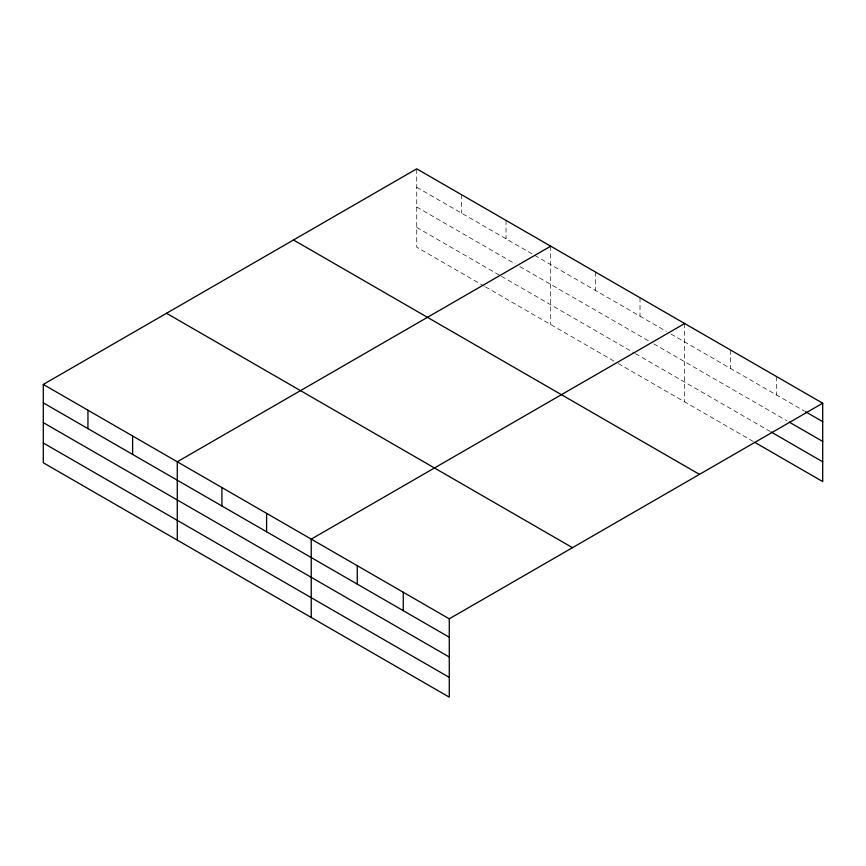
<?xml version="1.0" encoding="UTF-8"?>
<svg xmlns="http://www.w3.org/2000/svg" width="866" height="866" viewBox="0 0 866 866"><rect width="100%" height="100%" fill="white"/><g stroke="black" fill="none" stroke-linecap="round" stroke-linejoin="round"><path stroke-width="0.65" stroke-dasharray="4.33 3.25" d="M416.73 187.262L533.521 254.691M534.668 255.351L666.344 331.375M670.933 334.016L804.298 411.014M416.73 207.028L515.205 263.881M519.784 266.533L649.175 341.236M653.754 343.878L787.042 420.833M416.73 227.412L500.31 275.669M501.457 276.33L634.291 353.014M635.428 353.674L769.787 431.246M484.289 286.191L416.73 247.178L416.73 168.838M485.425 286.852L617.112 362.876M618.259 363.536L753.68 441.725M776.694 376.656L776.694 395.08M730.677 350.091L730.677 368.515M684.67 323.527L684.67 401.878M640.006 297.752L640.006 316.166M595.353 271.967L595.353 290.391M550.7 246.182L550.7 324.534M506.036 220.397L506.036 238.821M461.383 194.623L461.383 213.036"/><path stroke-width="1.3" d="M43.3 384.428L449.27 618.822L449.27 697.162L43.3 462.78L43.3 384.428L416.73 168.838L822.7 403.22L822.7 481.572L754.838 442.385M550.7 246.182L177.27 461.784L177.27 540.124M684.67 323.527L311.24 539.128L311.24 617.469M449.27 618.822L822.7 403.22M805.445 411.686L822.7 421.645M789.337 422.164L822.7 441.422M770.935 431.907L822.7 461.795M293.498 239.979L699.468 474.373M166.532 313.286L572.502 547.669M43.3 402.852L449.27 637.235M43.3 422.63L449.27 657.013M43.3 443.002L449.27 677.385M403.264 592.257L403.264 610.671M357.257 565.693L357.257 584.106M266.587 513.343L266.587 531.767M221.923 487.558L221.923 505.982M132.617 435.999L132.617 454.423M87.953 410.213L87.953 428.638"/></g></svg>
